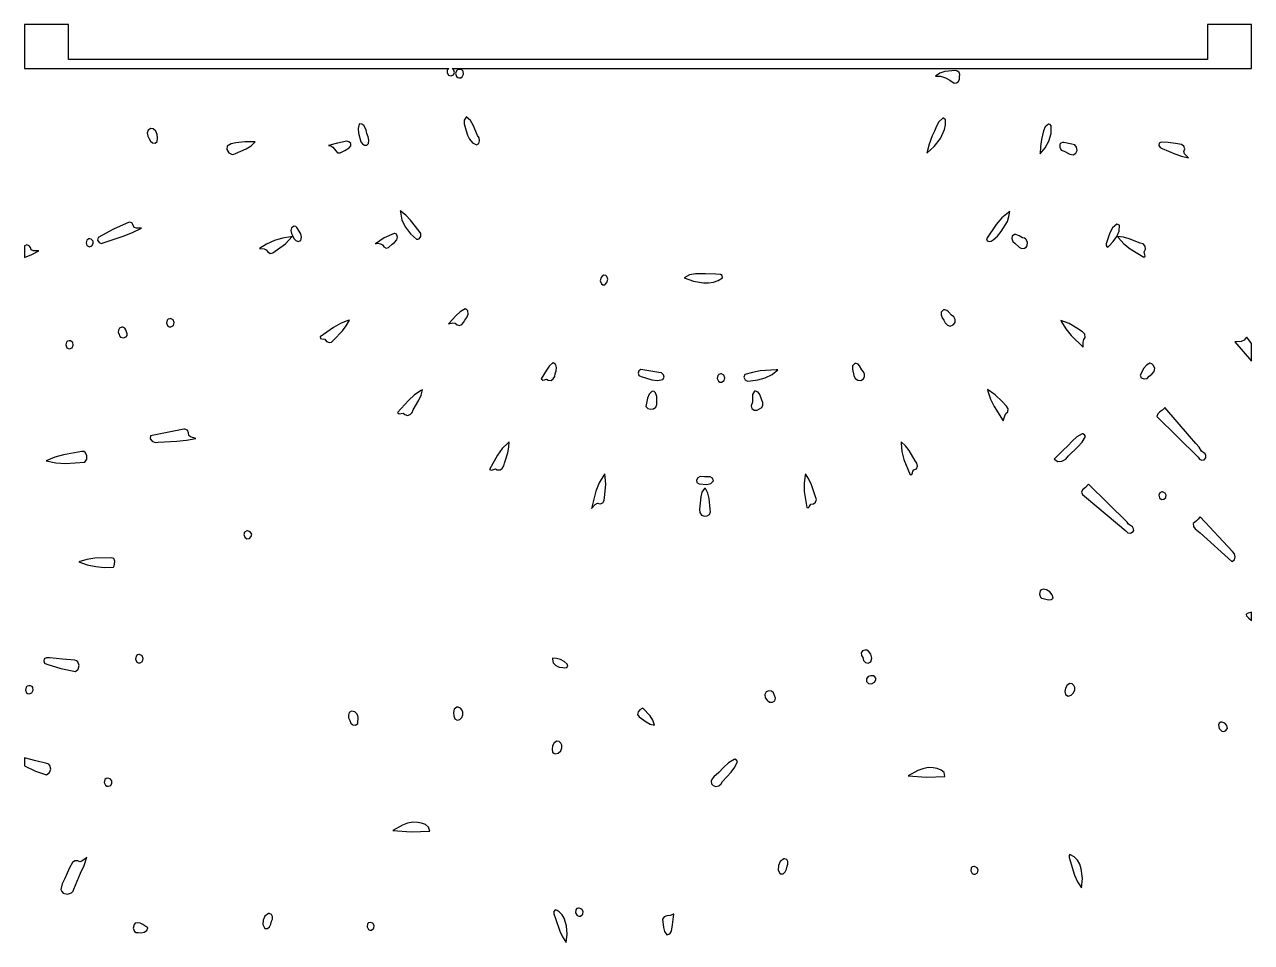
# Model space of a CAD drawing. Extents: x 0 to 14, y 0 to 21.
# Drawn here: x 0 to 14, y 10.53 to 21 of the extents above; entities that cross this region are included whole.
import ezdxf

# ---------------------------------------------------------------- set-up
doc = ezdxf.new("R2010")
doc.units = 0
doc.layers.add('Layer_1', color=7, linetype='CONTINUOUS')

msp = doc.modelspace()

# ---------------------------------------------------------------- linework, layer by layer
at = {"layer": 'Layer_1', "color": 7}
for points in [[(0.000254, 21.000027), (0.000254, 20.500073), (4.842566, 20.500073), (4.822915, 20.478583), (4.822553, 20.44757), (4.838824, 20.421325), (4.869067, 20.414139), (4.895048, 20.427278), (4.904744, 20.453081), (4.899289, 20.480897), (4.87982, 20.500073), (14.000226, 20.500073), (14.000226, 21.000027), (13.500269, 21.000027), (13.500269, 20.600064), (0.500267, 20.600064), (0.500267, 21.000027), (0.000254, 21.000027), (0.000254, 21.000027)], [(4.961523, 20.486515), (4.942435, 20.483705), (4.928971, 20.473481), (4.918576, 20.44047), (4.929654, 20.406834), (4.943032, 20.395829), (4.961523, 20.391926), (4.980302, 20.393854), (4.994827, 20.402834), (5.009811, 20.433443), (5.003862, 20.466734), (4.99222, 20.479067), (4.974364, 20.485688), (4.961523, 20.486507), (4.961523, 20.486515)], [(10.62228, 20.474001), (10.501969, 20.465652), (10.445369, 20.447141), (10.395881, 20.412542), (10.453693, 20.409775), (10.508449, 20.39286), (10.559549, 20.365721), (10.606391, 20.332284), (10.634624, 20.334269), (10.656507, 20.350934), (10.669192, 20.376229), (10.669834, 20.404106), (10.671834, 20.428891), (10.663837, 20.452696), (10.646951, 20.46968), (10.62228, 20.474001), (10.62228, 20.474001)], [(5.041336, 19.945495), (5.038457, 19.943294), (5.016298, 19.908318), (5.016507, 19.868004), (5.04015, 19.786751), (5.055487, 19.737893), (5.078963, 19.690855), (5.11208, 19.651788), (5.156341, 19.626841), (5.184163, 19.643224), (5.192543, 19.672539), (5.186392, 19.705821), (5.170622, 19.734108), (5.120644, 19.851179), (5.089099, 19.905293), (5.041307, 19.945501), (5.041336, 19.945495)], [(10.486672, 19.930283), (10.477359, 19.930001), (10.434132, 19.890707), (10.406539, 19.839325), (10.384454, 19.783631), (10.357753, 19.731399), (10.320944, 19.633868), (10.295354, 19.532686), (10.380172, 19.607897), (10.451253, 19.698121), (10.497824, 19.800739), (10.50855, 19.855878), (10.509109, 19.913133), (10.486672, 19.930221), (10.486672, 19.930283)], [(1.439531, 19.813647), (1.410403, 19.794895), (1.401244, 19.76326), (1.40734, 19.727742), (1.42398, 19.69734), (1.437272, 19.670052), (1.462073, 19.650511), (1.490441, 19.646032), (1.514433, 19.663936), (1.518191, 19.70412), (1.513935, 19.745995), (1.498435, 19.78329), (1.468459, 19.809732), (1.439531, 19.813647), (1.439531, 19.813647)], [(3.820894, 19.866727), (3.818918, 19.862262), (3.807091, 19.812298), (3.812822, 19.761494), (3.839492, 19.660959), (3.855422, 19.637956), (3.880044, 19.623583), (3.906036, 19.623406), (3.926078, 19.64299), (3.930563, 19.682296), (3.920448, 19.720521), (3.90648, 19.758677), (3.899408, 19.797772), (3.872135, 19.847134), (3.849041, 19.862592), (3.820922, 19.866727), (3.820894, 19.866727)], [(11.685722, 19.862649), (11.648017, 19.831147), (11.628709, 19.786494), (11.603595, 19.689458), (11.592729, 19.606842), (11.588383, 19.523432), (11.646197, 19.591854), (11.689493, 19.670793), (11.713998, 19.756694), (11.71544, 19.846001), (11.702877, 19.858906), (11.685722, 19.862649), (11.685722, 19.862649)], [(2.632089, 19.662833), (2.514233, 19.662438), (2.409479, 19.649332), (2.358515, 19.637568), (2.312472, 19.613822), (2.310262, 19.573119), (2.332256, 19.537469), (2.367924, 19.519131), (2.387594, 19.520286), (2.406735, 19.530366), (2.528884, 19.582318), (2.585428, 19.615786), (2.632089, 19.662824), (2.632089, 19.662833)], [(3.676198, 19.667961), (3.571565, 19.647508), (3.469047, 19.619729), (3.496337, 19.614986), (3.518729, 19.60177), (3.55061, 19.558543), (3.572278, 19.537364), (3.600432, 19.535742), (3.654467, 19.563558), (3.706185, 19.592312), (3.722722, 19.615185), (3.722003, 19.64321), (3.702043, 19.661457), (3.676198, 19.667961), (3.676198, 19.667961)], [(11.857821, 19.654123), (11.844161, 19.654123), (11.826108, 19.647118), (11.815284, 19.634415), (11.812573, 19.600324), (11.830532, 19.568658), (11.863663, 19.556229), (11.929085, 19.519981), (11.964219, 19.514032), (11.996392, 19.531755), (12.009535, 19.56463), (12.005592, 19.600623), (11.985859, 19.628337), (11.951631, 19.636374), (11.857821, 19.65418), (11.857821, 19.654123)], [(12.968591, 19.659471), (12.946824, 19.645696), (12.944867, 19.621649), (12.957911, 19.598392), (12.98115, 19.586985), (13.127722, 19.524176), (13.202765, 19.497585), (13.279967, 19.478398), (13.237827, 19.523753), (13.23002, 19.552126), (13.239609, 19.581694), (13.22842, 19.613566), (13.200874, 19.630234), (13.132844, 19.641612), (13.051109, 19.654739), (12.968591, 19.659471), (12.968591, 19.659471)], [(4.287915, 18.876305), (4.290737, 18.859546), (4.307147, 18.768929), (4.346833, 18.686614), (4.403795, 18.613969), (4.472037, 18.552356), (4.489701, 18.549989), (4.504296, 18.555398), (4.522505, 18.581691), (4.523115, 18.615515), (4.502573, 18.641154), (4.404797, 18.768002), (4.350935, 18.826837), (4.287972, 18.876305), (4.287972, 18.876305), (4.287915, 18.876305)], [(11.241334, 18.867539), (11.227336, 18.857342), (11.151097, 18.794324), (11.08614, 18.719961), (10.977203, 18.554947), (10.98496, 18.531833), (11.006286, 18.524108), (11.031717, 18.528825), (11.051794, 18.54304), (11.10269, 18.586136), (11.145929, 18.637132), (11.215426, 18.751232), (11.231291, 18.808688), (11.241334, 18.867539), (11.241334, 18.867539)], [(1.19555, 18.745941), (1.014913, 18.664327), (0.840458, 18.570875), (0.832743, 18.540603), (0.850071, 18.515186), (0.880125, 18.503103), (0.91059, 18.512834), (1.126381, 18.586239), (1.232968, 18.626067), (1.335165, 18.676432), (1.275927, 18.677454), (1.250416, 18.685918), (1.240818, 18.71116), (1.224333, 18.736963), (1.19555, 18.745941), (1.19555, 18.745941)], [(3.075968, 18.70008), (3.047938, 18.681606), (3.039537, 18.650995), (3.045619, 18.616581), (3.061039, 18.586697), (3.074835, 18.55982), (3.096546, 18.535975), (3.12313, 18.524413), (3.151547, 18.534384), (3.162234, 18.573357), (3.152122, 18.612514), (3.106787, 18.682827), (3.09414, 18.696112), (3.075968, 18.70008), (3.075968, 18.70008)], [(12.464175, 18.722183), (12.416096, 18.678928), (12.383541, 18.622851), (12.342678, 18.498116), (12.342482, 18.480727), (12.350503, 18.466364), (12.362959, 18.461992), (12.376065, 18.474578), (12.423607, 18.52353), (12.464422, 18.580019), (12.49058, 18.64263), (12.494147, 18.709946), (12.464175, 18.722183), (12.464175, 18.722183)], [(0.027093, 18.485043), (0.019586, 18.484338), (0.000254, 18.474801), (0.000254, 18.340359), (0.084924, 18.374581), (0.164959, 18.418741), (0.103262, 18.418692), (0.077666, 18.429185), (0.068382, 18.456776), (0.051823, 18.476972), (0.027093, 18.485052), (0.027093, 18.485043)], [(0.735415, 18.554715), (0.710056, 18.539143), (0.702469, 18.509157), (0.712455, 18.479544), (0.739817, 18.465087), (0.76877, 18.475287), (0.784729, 18.500836), (0.783771, 18.53016), (0.761972, 18.551684), (0.745151, 18.554549), (0.735415, 18.554831), (0.735415, 18.554715)], [(3.055366, 18.580798), (3.039054, 18.579049), (2.94329, 18.564309), (2.851009, 18.534828), (2.763067, 18.493584), (2.680321, 18.443559), (2.734896, 18.441388), (2.758196, 18.42861), (2.774611, 18.406077), (2.802055, 18.389229), (2.832446, 18.394178), (2.886089, 18.432369), (2.979205, 18.497004), (3.055366, 18.580812), (3.055366, 18.580798)], [(4.224472, 18.617287), (4.216936, 18.616948), (4.10561, 18.566409), (4.003492, 18.499871), (4.032332, 18.504391), (4.060186, 18.499996), (4.084141, 18.4861), (4.101282, 18.462113), (4.126561, 18.449436), (4.152745, 18.455169), (4.195149, 18.492982), (4.223242, 18.514722), (4.247198, 18.543306), (4.257807, 18.575763), (4.245864, 18.609122), (4.224472, 18.617281), (4.224472, 18.617287)], [(11.309689, 18.605273), (11.296904, 18.605273), (11.271215, 18.58681), (11.266145, 18.557249), (11.277231, 18.526372), (11.300008, 18.503958), (11.349291, 18.460407), (11.377645, 18.445775), (11.410301, 18.44845), (11.428922, 18.46), (11.440645, 18.476601), (11.444986, 18.516815), (11.426509, 18.552805), (11.40971, 18.564127), (11.3884, 18.568285), (11.350579, 18.590928), (11.309689, 18.605326), (11.309689, 18.605273)], [(12.471823, 18.580403), (12.48252, 18.567779), (12.544092, 18.499878), (12.615563, 18.44299), (12.77064, 18.344979), (12.785919, 18.356203), (12.784755, 18.372571), (12.775438, 18.407209), (12.793018, 18.437236), (12.787873, 18.470587), (12.765695, 18.497343), (12.732173, 18.507587), (12.604782, 18.555523), (12.539463, 18.573479), (12.471823, 18.580403), (12.471823, 18.580403)], [(6.610576, 18.139211), (6.592156, 18.130638), (6.579245, 18.115558), (6.570176, 18.075948), (6.583818, 18.040532), (6.599297, 18.030695), (6.620623, 18.029463), (6.646457, 18.05636), (6.656567, 18.093993), (6.646194, 18.126798), (6.631838, 18.136526), (6.610576, 18.139211), (6.610576, 18.139211)], [(7.772174, 18.15558), (7.655588, 18.155298), (7.587693, 18.144046), (7.527629, 18.111037), (7.634834, 18.07117), (7.749021, 18.051671), (7.806156, 18.052449), (7.861944, 18.061784), (7.915354, 18.080835), (7.965355, 18.110754), (7.960998, 18.13621), (7.940911, 18.148152), (7.888676, 18.151214), (7.772174, 18.155402), (7.772174, 18.155402), (7.772174, 18.15558)], [(1.667623, 17.644495), (1.656757, 17.644044), (1.638078, 17.63873), (1.626081, 17.626568), (1.620428, 17.591676), (1.636398, 17.559321), (1.651427, 17.550329), (1.670586, 17.549454), (1.700861, 17.567557), (1.709247, 17.599044), (1.697562, 17.629494), (1.667623, 17.644484), (1.667623, 17.644495)], [(5.027648, 17.754737), (4.972935, 17.722187), (4.924587, 17.680349), (4.837656, 17.586174), (4.889161, 17.598044), (4.914276, 17.592198), (4.936095, 17.575757), (4.964257, 17.566498), (4.990049, 17.577375), (5.010517, 17.600313), (5.022709, 17.62724), (5.04594, 17.65759), (5.061723, 17.696602), (5.059233, 17.732807), (5.047754, 17.746273), (5.027648, 17.754737), (5.027648, 17.754737)], [(10.499626, 17.743933), (10.484979, 17.743482), (10.460492, 17.720209), (10.458034, 17.688175), (10.470509, 17.654869), (10.490821, 17.627782), (10.506056, 17.595966), (10.531743, 17.570953), (10.563505, 17.560505), (10.596965, 17.572384), (10.617965, 17.600195), (10.619765, 17.634052), (10.605176, 17.665435), (10.577012, 17.685824), (10.54215, 17.721576), (10.522346, 17.736365), (10.499626, 17.743922), (10.499626, 17.743933)], [(1.109387, 17.546488), (1.085167, 17.536589), (1.071351, 17.514958), (1.069017, 17.488738), (1.079246, 17.465072), (1.083513, 17.447003), (1.095007, 17.434379), (1.129302, 17.425294), (1.161379, 17.437476), (1.170102, 17.451436), (1.170488, 17.470584), (1.155188, 17.515814), (1.144449, 17.535347), (1.122849, 17.545661), (1.109387, 17.546479), (1.109387, 17.546488)], [(3.707497, 17.62895), (3.691072, 17.623382), (3.604315, 17.590648), (3.524194, 17.54459), (3.373572, 17.436133), (3.377532, 17.417482), (3.392706, 17.412618), (3.42869, 17.410835), (3.446536, 17.385596), (3.474413, 17.372954), (3.503735, 17.376), (3.525915, 17.397824), (3.627131, 17.505617), (3.671667, 17.564328), (3.707497, 17.62895), (3.707497, 17.62895)], [(11.825901, 17.624319), (11.833521, 17.610044), (11.881665, 17.526998), (11.943376, 17.453942), (12.078801, 17.317512), (12.07934, 17.3778), (12.086123, 17.406473), (12.102677, 17.431065), (12.09792, 17.468539), (12.072415, 17.495023), (12.006806, 17.537338), (11.920682, 17.590066), (11.825901, 17.624319), (11.825901, 17.624319)], [(0.510117, 17.391542), (0.491763, 17.387934), (0.479199, 17.377305), (0.470655, 17.344555), (0.482907, 17.312423), (0.496339, 17.302567), (0.514378, 17.30004), (0.544094, 17.312527), (0.556313, 17.341157), (0.549879, 17.371856), (0.523635, 17.390549), (0.510117, 17.391536), (0.510117, 17.391542)], [(13.94714, 17.434426), (13.942399, 17.429354), (13.94127, 17.42831), (13.916546, 17.400941), (13.883753, 17.385552), (13.809811, 17.379748), (14.000254, 17.158491), (14.000254, 17.361392), (13.947168, 17.434429), (13.94714, 17.434426)], [(6.031089, 17.142614), (6.027843, 17.140243), (5.986298, 17.102335), (5.954705, 17.056046), (5.896977, 16.959056), (5.91278, 16.943316), (5.934251, 16.946786), (5.956961, 16.952463), (5.976479, 16.943348), (6.007898, 16.94055), (6.033181, 16.957112), (6.049706, 16.984913), (6.054852, 17.015834), (6.066906, 17.049303), (6.071909, 17.086399), (6.063381, 17.119493), (6.034842, 17.140957), (6.031089, 17.142622), (6.031089, 17.142614)], [(9.489242, 17.133735), (9.473805, 17.133086), (9.44902, 17.105033), (9.446362, 17.069133), (9.464661, 16.995172), (9.477883, 16.96117), (9.507234, 16.940965), (9.542321, 16.938796), (9.572752, 16.958904), (9.585384, 16.985093), (9.584016, 17.012852), (9.572304, 17.039159), (9.5539, 17.060987), (9.528852, 17.106063), (9.511513, 17.124491), (9.489242, 17.133749), (9.489242, 17.133735)], [(12.839869, 17.136162), (12.800849, 17.115323), (12.771967, 17.081374), (12.729887, 17.00139), (12.743556, 16.97025), (12.774909, 16.956957), (12.809469, 16.962381), (12.832757, 16.987391), (12.865232, 17.009359), (12.88959, 17.041379), (12.897384, 17.077879), (12.880171, 17.113288), (12.862454, 17.129286), (12.839869, 17.136162), (12.839869, 17.136162)], [(7.034022, 17.062629), (7.008769, 17.049986), (7.001055, 17.023387), (7.01046, 16.997351), (7.036562, 16.986395), (7.158888, 16.9458), (7.222319, 16.939113), (7.285341, 16.95018), (7.30058, 16.976298), (7.292421, 17.00431), (7.269144, 17.024908), (7.239028, 17.028785), (7.034078, 17.062629), (7.034078, 17.062629), (7.034022, 17.062629)], [(7.952401, 17.014076), (7.9421, 17.013568), (7.923752, 17.00856), (7.911712, 16.996701), (7.905267, 16.962386), (7.920173, 16.930537), (7.934823, 16.921762), (7.953841, 16.921072), (7.98287, 16.938137), (7.991404, 16.969036), (7.980804, 16.9992), (7.95243, 17.014061), (7.95243, 17.014061), (7.952401, 17.014076)], [(8.597336, 17.060597), (8.577806, 17.060089), (8.395578, 17.048274), (8.305919, 17.03128), (8.218706, 17.006015), (8.20726, 16.976006), (8.221691, 16.948271), (8.250694, 16.932154), (8.282968, 16.937003), (8.368632, 16.947205), (8.452048, 16.969952), (8.529515, 17.00712), (8.597336, 17.060586), (8.597336, 17.060597)], [(4.540504, 16.833264), (4.526336, 16.824831), (4.448161, 16.77415), (4.379662, 16.711487), (4.255911, 16.571989), (4.275835, 16.559752), (4.299285, 16.562751), (4.321884, 16.564968), (4.339251, 16.550382), (4.370212, 16.541063), (4.399142, 16.551741), (4.422258, 16.575259), (4.435771, 16.604455), (4.499039, 16.714215), (4.524354, 16.77203), (4.540504, 16.833264), (4.540504, 16.833264)], [(7.160655, 16.819043), (7.128296, 16.783575), (7.110017, 16.738423), (7.09041, 16.642104), (7.112782, 16.619482), (7.144861, 16.611391), (7.178163, 16.616658), (7.204202, 16.634111), (7.213501, 16.663536), (7.213826, 16.694559), (7.213882, 16.75692), (7.199154, 16.799876), (7.183057, 16.814697), (7.160655, 16.819043), (7.160655, 16.819043)], [(8.339751, 16.818168), (8.329986, 16.817519), (8.308107, 16.780112), (8.305214, 16.736841), (8.305253, 16.692457), (8.292169, 16.651714), (8.30033, 16.620108), (8.326406, 16.602324), (8.359133, 16.600318), (8.387249, 16.616049), (8.41233, 16.631427), (8.42421, 16.657062), (8.423734, 16.686375), (8.411746, 16.712789), (8.390904, 16.780261), (8.369812, 16.806939), (8.339751, 16.818179), (8.339751, 16.818168)], [(10.988661, 16.834929), (10.993402, 16.817841), (11.022026, 16.726642), (11.066032, 16.642207), (11.168211, 16.480388), (11.186114, 16.536164), (11.198258, 16.561692), (11.219236, 16.581039), (11.22296, 16.616818), (11.205503, 16.647152), (11.153987, 16.700434), (11.077123, 16.774823), (10.988661, 16.834929), (10.988661, 16.834929)], [(13.012081, 16.630646), (13.007284, 16.625464), (13.006719, 16.624871), (12.984271, 16.600662), (12.954878, 16.581933), (12.930063, 16.560488), (12.921347, 16.528131), (13.390541, 16.064175), (13.408096, 16.041375), (13.434272, 16.030846), (13.460764, 16.035231), (13.479272, 16.057173), (13.481306, 16.081791), (13.471077, 16.10278), (13.431915, 16.130816), (13.402744, 16.177719), (13.367036, 16.220103), (13.293457, 16.303623), (13.01211, 16.63066), (13.012081, 16.63066), (13.012081, 16.630646)], [(1.828969, 16.384582), (1.81943, 16.384299), (1.438035, 16.307515), (1.435298, 16.272092), (1.455889, 16.245166), (1.489165, 16.231114), (1.52448, 16.234315), (1.739674, 16.247258), (1.847084, 16.256595), (1.953091, 16.276316), (1.895041, 16.294802), (1.873696, 16.311959), (1.872657, 16.340919), (1.858836, 16.370546), (1.828969, 16.38452), (1.828969, 16.384582)], [(10.002915, 16.240493), (10.003762, 16.223241), (10.011373, 16.128641), (10.035, 16.037115), (10.10635, 15.861147), (10.125084, 15.868095), (10.132191, 15.885356), (10.136381, 15.904886), (10.146369, 15.918641), (10.176461, 15.932156), (10.188314, 15.961751), (10.183667, 15.99596), (10.164262, 16.023315), (10.092616, 16.138924), (10.051148, 16.192599), (10.002915, 16.240493), (10.002915, 16.240493), (10.002915, 16.240493)], [(12.075894, 16.330618), (12.069262, 16.330618), (12.007092, 16.294661), (11.954214, 16.24608), (11.90432, 16.193341), (11.851104, 16.144913), (11.747302, 16.040347), (11.789218, 16.0151), (11.836777, 16.017489), (11.880966, 16.040718), (11.912769, 16.077995), (12.019732, 16.181118), (12.068916, 16.236195), (12.106204, 16.299475), (12.096256, 16.320263), (12.075894, 16.330728), (12.075894, 16.330618)], [(0.654586, 16.130649), (0.446342, 16.090293), (0.344135, 16.06336), (0.24686, 16.021345), (0.355708, 15.999257), (0.466471, 15.992987), (0.688114, 16.00624), (0.711566, 16.039546), (0.712678, 16.081788), (0.693127, 16.117359), (0.676125, 16.127765), (0.654586, 16.130649), (0.654586, 16.130649)], [(5.529862, 16.2399), (5.517529, 16.22849), (5.451177, 16.162466), (5.397514, 16.086226), (5.307302, 15.922017), (5.329951, 15.91518), (5.352394, 15.923421), (5.374128, 15.930338), (5.39465, 15.919533), (5.426523, 15.918601), (5.451768, 15.93616), (5.468647, 15.964395), (5.475422, 15.99549), (5.513458, 16.115524), (5.525944, 16.177059), (5.529862, 16.239898), (5.529862, 16.2399)], [(6.621046, 15.875329), (6.611027, 15.860611), (6.557433, 15.772975), (6.51872, 15.678064), (6.469803, 15.478454), (6.511565, 15.524782), (6.537359, 15.537832), (6.567255, 15.53159), (6.598554, 15.543535), (6.614361, 15.571314), (6.622203, 15.639241), (6.631947, 15.75737), (6.621074, 15.875329), (6.621074, 15.875329), (6.621046, 15.875329)], [(7.710706, 15.842529), (7.683505, 15.829637), (7.668803, 15.802578), (7.671511, 15.774591), (7.696539, 15.758909), (7.787351, 15.750914), (7.829563, 15.762899), (7.860256, 15.794684), (7.849941, 15.824372), (7.823712, 15.838638), (7.759418, 15.840545), (7.710706, 15.842464), (7.710706, 15.842464), (7.710706, 15.842529)], [(8.909812, 15.874059), (8.90699, 15.857137), (8.895235, 15.765063), (8.897874, 15.672059), (8.925842, 15.489584), (8.943476, 15.486006), (8.953652, 15.498107), (8.971873, 15.52795), (9.002767, 15.532531), (9.02662, 15.552271), (9.036964, 15.58048), (9.027329, 15.610466), (8.979609, 15.747549), (8.949292, 15.813229), (8.909812, 15.874059), (8.909812, 15.874059)], [(7.764611, 15.708637), (7.758712, 15.708185), (7.730521, 15.663649), (7.718097, 15.611919), (7.706078, 15.504568), (7.701784, 15.468914), (7.707623, 15.432941), (7.726025, 15.404214), (7.759418, 15.390302), (7.790273, 15.393915), (7.814832, 15.412004), (7.82741, 15.439154), (7.822325, 15.46995), (7.810655, 15.592744), (7.798338, 15.652624), (7.770453, 15.706698), (7.764611, 15.708617), (7.764611, 15.708637)], [(12.141313, 15.756705), (12.136967, 15.751137), (12.136402, 15.750516), (12.107549, 15.717715), (12.071096, 15.6906), (12.062623, 15.663673), (12.073354, 15.639293), (12.116336, 15.601632), (12.565295, 15.225207), (12.58771, 15.200507), (12.62163, 15.198088), (12.649905, 15.214768), (12.656565, 15.229276), (12.655381, 15.247367), (12.641345, 15.270404), (12.61896, 15.285828), (12.596278, 15.301024), (12.581354, 15.323378), (12.141313, 15.756691), (12.141313, 15.756705)], [(12.977566, 15.669501), (12.952868, 15.656473), (12.943649, 15.629553), (12.95038, 15.600889), (12.97353, 15.58263), (13.001772, 15.584293), (13.021691, 15.602698), (13.028084, 15.629149), (13.01575, 15.65495), (12.986653, 15.669061), (12.977566, 15.669512), (12.977566, 15.669501)], [(13.413345, 15.381877), (13.408829, 15.376532), (13.408265, 15.375883), (13.393218, 15.355023), (13.373132, 15.339535), (13.335818, 15.306484), (13.337625, 15.272012), (13.359225, 15.245549), (13.413599, 15.199274), (13.778061, 14.873505), (13.80763, 14.893642), (13.815776, 14.926567), (13.806116, 14.96168), (13.782266, 14.988378), (13.413317, 15.381891), (13.413345, 15.381877)], [(2.536331, 15.224121), (2.511773, 15.209547), (2.504098, 15.181408), (2.51261, 15.151943), (2.536613, 15.133389), (2.566336, 15.136657), (2.586771, 15.157607), (2.592104, 15.18614), (2.57652, 15.212157), (2.545814, 15.224121), (2.536331, 15.224121), (2.536331, 15.224121)], [(0.990769, 14.916817), (0.802386, 14.911113), (0.709512, 14.898558), (0.620099, 14.869192), (0.715657, 14.837721), (0.81425, 14.816329), (0.914362, 14.806266), (1.014476, 14.80878), (1.024718, 14.824038), (1.026537, 14.842213), (1.031635, 14.878672), (1.019267, 14.906632), (0.990769, 14.916817), (0.990769, 14.916817)], [(11.621572, 14.556874), (11.603593, 14.550779), (11.590799, 14.538224), (11.580872, 14.502715), (11.592001, 14.46831), (11.605527, 14.457134), (11.624395, 14.452971), (11.683326, 14.435929), (11.713156, 14.439372), (11.739316, 14.455398), (11.724324, 14.494448), (11.697935, 14.527284), (11.662814, 14.549547), (11.621629, 14.556877), (11.621629, 14.556877), (11.621572, 14.556874)], [(14.000226, 14.294991), (13.952784, 14.279667), (13.938498, 14.268163), (13.942039, 14.252367), (13.970367, 14.22609), (14.000226, 14.200678), (14.000226, 14.294991), (14.000226, 14.294991)], [(9.587032, 13.863832), (9.560342, 13.855019), (9.548262, 13.831321), (9.549782, 13.802436), (9.56389, 13.778062), (9.573394, 13.746291), (9.597104, 13.721415), (9.62718, 13.712571), (9.655782, 13.728893), (9.667046, 13.772454), (9.658015, 13.817757), (9.630679, 13.852362), (9.61077, 13.861766), (9.587032, 13.863832), (9.587032, 13.863832)], [(0.290294, 13.773927), (0.249738, 13.773927), (0.225701, 13.763533), (0.219237, 13.73882), (0.228807, 13.714132), (0.252871, 13.703812), (0.41589, 13.6529), (0.582507, 13.618208), (0.612736, 13.646862), (0.622071, 13.688957), (0.60907, 13.727773), (0.593742, 13.740725), (0.57229, 13.746589), (0.431588, 13.760569), (0.290294, 13.773984), (0.290294, 13.773927)], [(1.304431, 13.812403), (1.285384, 13.807519), (1.273108, 13.795326), (1.267167, 13.759702), (1.283202, 13.726904), (1.298397, 13.718246), (1.317808, 13.71831), (1.347034, 13.734722), (1.354974, 13.765823), (1.343244, 13.796622), (1.313462, 13.812126), (1.304431, 13.812408), (1.304431, 13.812403)], [(6.023271, 13.770123), (6.024682, 13.763234), (6.024682, 13.761371), (6.03335, 13.718374), (6.061195, 13.686323), (6.100692, 13.667323), (6.144316, 13.663477), (6.165499, 13.659294), (6.18648, 13.666135), (6.198149, 13.681239), (6.191391, 13.701839), (6.156118, 13.73254), (6.114775, 13.754073), (6.069654, 13.766564), (6.023046, 13.770137), (6.023046, 13.770137), (6.023271, 13.770123)], [(0.047808, 13.455821), (0.031146, 13.45069), (0.019326, 13.439263), (0.010361, 13.406575), (0.021214, 13.375868), (0.034165, 13.366918), (0.052183, 13.365255), (0.084045, 13.375812), (0.100242, 13.405519), (0.09643, 13.437501), (0.085665, 13.449072), (0.06827, 13.454884), (0.047808, 13.455815), (0.047808, 13.455821)], [(9.669836, 13.57097), (9.657701, 13.57097), (9.627307, 13.560382), (9.608249, 13.533644), (9.607234, 13.503244), (9.630974, 13.481672), (9.665843, 13.477967), (9.697724, 13.495607), (9.714243, 13.525394), (9.712875, 13.541967), (9.703026, 13.558126), (9.687892, 13.567958), (9.669836, 13.57108), (9.669836, 13.57097)], [(11.927671, 13.482942), (11.898216, 13.461962), (11.878959, 13.429568), (11.871513, 13.392056), (11.877492, 13.355722), (11.909731, 13.339052), (11.943761, 13.348692), (11.971214, 13.375378), (11.98372, 13.409849), (11.984289, 13.436486), (11.973581, 13.460853), (11.953931, 13.47799), (11.927671, 13.482942), (11.927671, 13.482942)], [(8.493421, 13.399543), (8.461081, 13.386339), (8.447066, 13.355181), (8.451424, 13.319511), (8.474202, 13.292772), (8.499826, 13.270614), (8.534333, 13.267557), (8.562939, 13.28273), (8.570863, 13.315263), (8.546663, 13.373764), (8.524699, 13.394346), (8.493421, 13.399543), (8.493421, 13.399543)], [(3.732361, 13.164615), (3.704976, 13.149295), (3.69498, 13.121354), (3.698468, 13.088997), (3.711533, 13.060433), (3.722355, 13.030632), (3.747844, 13.009955), (3.778164, 13.005368), (3.803481, 13.023834), (3.807255, 13.099057), (3.796448, 13.13379), (3.769247, 13.15756), (3.732361, 13.164615), (3.732361, 13.164615)], [(4.948795, 13.212734), (4.93141, 13.212085), (4.903376, 13.188372), (4.894333, 13.15301), (4.898446, 13.114016), (4.909876, 13.07941), (4.938444, 13.064965), (4.967923, 13.07217), (4.990807, 13.094515), (4.999595, 13.125491), (5.000389, 13.153879), (4.991467, 13.181054), (4.973909, 13.202262), (4.948795, 13.212748), (4.948795, 13.212734)], [(7.053665, 13.200277), (7.04881, 13.196806), (7.021311, 13.183034), (7.001048, 13.157962), (6.995649, 13.128995), (7.012742, 13.10354), (7.094086, 13.042898), (7.138417, 13.018981), (7.187664, 13.006579), (7.170465, 13.06417), (7.137788, 13.113917), (7.053665, 13.200277), (7.053665, 13.200277)], [(13.661616, 13.041087), (13.65202, 13.040635), (13.633279, 13.027983), (13.624807, 13.010089), (13.632561, 12.969127), (13.663069, 12.938854), (13.68304, 12.934319), (13.704118, 12.94037), (13.72556, 12.96993), (13.719803, 13.002494), (13.695578, 13.029173), (13.661616, 13.041075), (13.661616, 13.041087)], [(6.074974, 12.824458), (6.045045, 12.80363), (6.026527, 12.771627), (6.019456, 12.734635), (6.023864, 12.698836), (6.038565, 12.68528), (6.055316, 12.679761), (6.090232, 12.6881), (6.119142, 12.71439), (6.132576, 12.749164), (6.132216, 12.77655), (6.121587, 12.801966), (6.102052, 12.819805), (6.074974, 12.824458), (6.074974, 12.824458)], [(0.000254, 12.632195), (0.000254, 12.541189), (0.123814, 12.482817), (0.251883, 12.440317), (0.28607, 12.464826), (0.29972, 12.505901), (0.290087, 12.546003), (0.27568, 12.560208), (0.254423, 12.567594), (0.127339, 12.599667), (0.000254, 12.632195), (0.000254, 12.632195)], [(8.103729, 12.616873), (8.097774, 12.616336), (8.032369, 12.57576), (7.97632, 12.523029), (7.922705, 12.466943), (7.864602, 12.4163), (7.845116, 12.394076), (7.834718, 12.36627), (7.837618, 12.338634), (7.858026, 12.316916), (7.890252, 12.307987), (7.92184, 12.316247), (7.948311, 12.337038), (7.965186, 12.365698), (8.061717, 12.471362), (8.105469, 12.527684), (8.134519, 12.592082), (8.12267, 12.609174), (8.103729, 12.616887), (8.103729, 12.616873)], [(10.312598, 12.522833), (10.251384, 12.510171), (10.192904, 12.488484), (10.083518, 12.42786), (10.293145, 12.414326), (10.503154, 12.419701), (10.492052, 12.464763), (10.459272, 12.494701), (10.415004, 12.511971), (10.369437, 12.519032), (10.312598, 12.522833), (10.312598, 12.522833)], [(0.948238, 12.402062), (0.9298, 12.397669), (0.91755, 12.386697), (0.910294, 12.354074), (0.923823, 12.322308), (0.937555, 12.312407), (0.955492, 12.309513), (0.983413, 12.319575), (0.997613, 12.343994), (0.996171, 12.372656), (0.977166, 12.395447), (0.948238, 12.402062), (0.948238, 12.402062)], [(4.431905, 11.899684), (4.370817, 11.886978), (4.31243, 11.865299), (4.20322, 11.804767), (4.413582, 11.791186), (4.624324, 11.796828), (4.611152, 11.842629), (4.576374, 11.872928), (4.530273, 11.890064), (4.483128, 11.896379), (4.431905, 11.899684), (4.431905, 11.899684)], [(0.712752, 11.500275), (0.694323, 11.485943), (0.653292, 11.453657), (0.63051, 11.447492), (0.607201, 11.458878), (0.573085, 11.46039), (0.545984, 11.440713), (0.512939, 11.378236), (0.458184, 11.255792), (0.431282, 11.194566), (0.414161, 11.130795), (0.424734, 11.107928), (0.442833, 11.091684), (0.491007, 11.07927), (0.537482, 11.093969), (0.553457, 11.111616), (0.561058, 11.136197), (0.640387, 11.316885), (0.679743, 11.407304), (0.712752, 11.500275), (0.712752, 11.500275)], [(8.672181, 11.481312), (8.663686, 11.48055), (8.623423, 11.450997), (8.601978, 11.404848), (8.601107, 11.353844), (8.622566, 11.309729), (8.655571, 11.311878), (8.678831, 11.333239), (8.693587, 11.36455), (8.70108, 11.396547), (8.711146, 11.421852), (8.709702, 11.449673), (8.696723, 11.472124), (8.672181, 11.481323), (8.672181, 11.481312)], [(11.928207, 11.532465), (11.918304, 11.518331), (11.9207, 11.498647), (11.931481, 11.457885), (11.980746, 11.296944), (12.016773, 11.220965), (12.062206, 11.150034), (12.070959, 11.258197), (12.058061, 11.36887), (12.040438, 11.420047), (12.013736, 11.465732), (11.976733, 11.503885), (11.928207, 11.532465), (11.928207, 11.532465)], [(10.841538, 11.395545), (10.831858, 11.395545), (10.813478, 11.39101), (10.801859, 11.379677), (10.796884, 11.34642), (10.812896, 11.315387), (10.82751, 11.306834), (10.845856, 11.306193), (10.874566, 11.322713), (10.881395, 11.35196), (10.869375, 11.380676), (10.841538, 11.395598), (10.841538, 11.395545)], [(6.329962, 10.920232), (6.320141, 10.919837), (6.30117, 10.913518), (6.290008, 10.900424), (6.287992, 10.864527), (6.307858, 10.833381), (6.324047, 10.826227), (6.343368, 10.828224), (6.3704, 10.848827), (6.374395, 10.879036), (6.359525, 10.906838), (6.329962, 10.92022), (6.329962, 10.920232)], [(2.793097, 10.857669), (2.784207, 10.857132), (2.743731, 10.828628), (2.722083, 10.783229), (2.720532, 10.732463), (2.74035, 10.687853), (2.772813, 10.687848), (2.796776, 10.707528), (2.812267, 10.737752), (2.819315, 10.769378), (2.830185, 10.795143), (2.829987, 10.82389), (2.817898, 10.847456), (2.793097, 10.857683), (2.793097, 10.857669)], [(6.05457, 10.901103), (6.039364, 10.880474), (6.040536, 10.853672), (6.060581, 10.800617), (6.10682, 10.657595), (6.140135, 10.590212), (6.181739, 10.527545), (6.190637, 10.620964), (6.185616, 10.716414), (6.158026, 10.805101), (6.133064, 10.844159), (6.099217, 10.878229), (6.078216, 10.892904), (6.05457, 10.901103), (6.05457, 10.901103)], [(7.4087, 10.852157), (7.402068, 10.84956), (7.397835, 10.847839), (7.366232, 10.836146), (7.330648, 10.831422), (7.299334, 10.821181), (7.280543, 10.792935), (7.292329, 10.697235), (7.30378, 10.651415), (7.331146, 10.614179), (7.364999, 10.625917), (7.383149, 10.655132), (7.394363, 10.727451), (7.4087, 10.852137), (7.4087, 10.852157)], [(1.285127, 10.751669), (1.263934, 10.745848), (1.249622, 10.7318), (1.240712, 10.690881), (1.256536, 10.652631), (1.273141, 10.641917), (1.295231, 10.640764), (1.330345, 10.637691), (1.366111, 10.64398), (1.39468, 10.662346), (1.408204, 10.695501), (1.350444, 10.73354), (1.319261, 10.747411), (1.285127, 10.751669), (1.285127, 10.751669)], [(3.942532, 10.756464), (3.924379, 10.751755), (3.913026, 10.740164), (3.908605, 10.706584), (3.925049, 10.676226), (3.939777, 10.668663), (3.958138, 10.669593), (3.985148, 10.688706), (3.989282, 10.71921), (3.973942, 10.746624), (3.942532, 10.756464), (3.942532, 10.756464)]]:
    msp.add_lwpolyline(points, dxfattribs=at)

doc.saveas('drawing.dxf')
